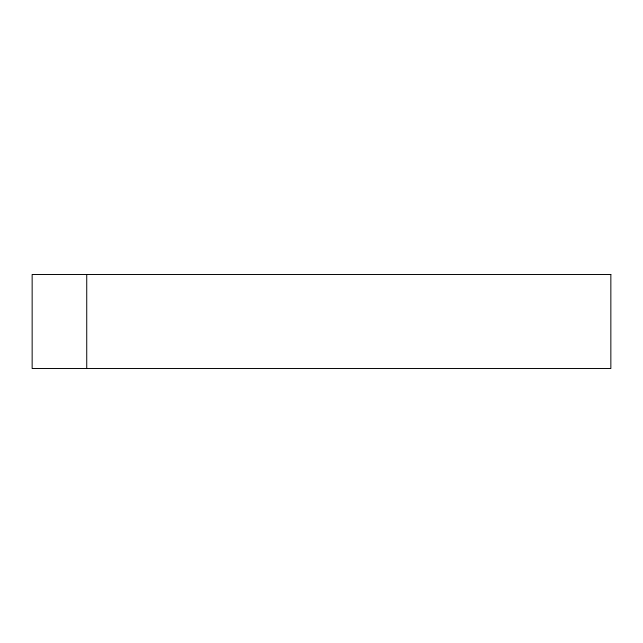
<?xml version="1.0" encoding="UTF-8"?>
<svg xmlns="http://www.w3.org/2000/svg" width="643" height="643" viewBox="0 0 643 643"><rect width="100%" height="100%" fill="white"/><g stroke="black" fill="none" stroke-linecap="round" stroke-linejoin="round"><path stroke-width="0.96" d="M86.733 274.481L86.733 368.519M610.85 274.481L32.15 274.481L32.15 368.519L610.85 368.519L610.85 274.481"/></g></svg>
